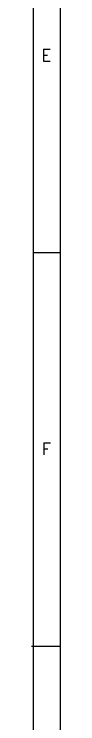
# Model space of a CAD drawing. Extents: x 2733443 to 3206532, y -1516114 to -1264405.
# Drawn here: x 2982526 to 2982917, y -1506507 to -1496899 of the extents above; entities that cross this region are included whole.
import ezdxf
from ezdxf.enums import TextEntityAlignment as Align

# ---------------------------------------------------------------- set-up
doc = ezdxf.new("R2010")
doc.units = 0
doc.header["$MEASUREMENT"] = 0
doc.layers.add('TITLE', color=7, linetype='Continuous')
doc.styles.add('ROMANS', font='romans.shx')

# ---------------------------------------------------------------- blocks, each defined once
blk = doc.blocks.new('A$C1BA14061')
at = {"layer": 'TITLE', "color": 7}
blk.add_line((0, -140464), (0, 0), dxfattribs=at)
at = {"layer": 'TITLE'}
blk.add_line((1204, -139174), (1204, -1290), dxfattribs=at)
at = {"layer": 'TITLE', "color": 0}
for p, q in [((0, -87790), (1204, -87790)), ((-86, -105348), (1204, -105348))]:
    blk.add_line(p, q, dxfattribs=at)
at = {"layer": 'TITLE', "color": 0, "style": 'ROMANS', "width": 1}
for s, p in [('E', (573, -78997)), ('F', (573, -96555))]:
    blk.add_text(s, height=535, dxfattribs=at).set_placement(p, align=Align.MIDDLE)

msp = doc.modelspace()

# ---------------------------------------------------------------- block references
at = {"layer": 'TITLE', "xscale": 0.3035552556082519, "yscale": 0.3035553943041123, "zscale": 0.3035553665695551}
msp.add_blockref('A$C1BA14061', (2982551.6742, -1473475.6145), dxfattribs=at)

doc.saveas('drawing.dxf')
